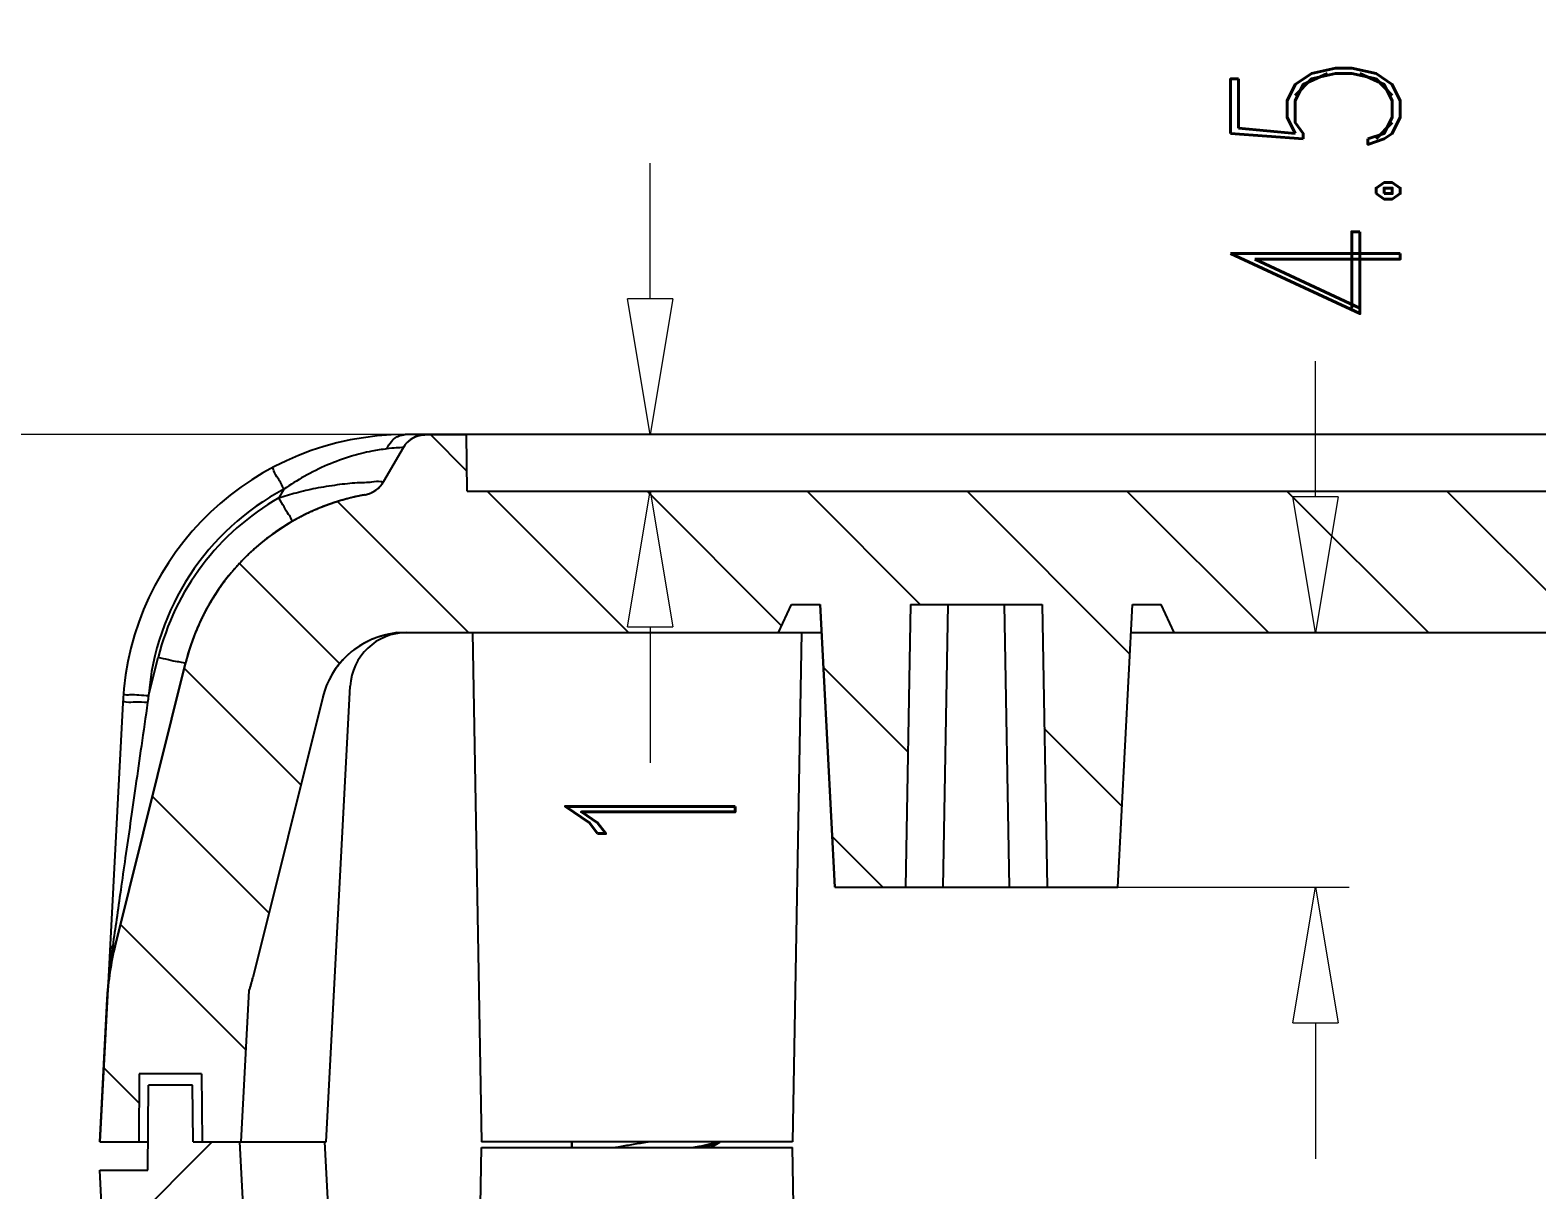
# Model space of a CAD drawing. Header units: millimetres. Extents: x 3537 to 3861, y 1181 to 1410.
# Drawn here: x 3581.55 to 3608.19, y 1216.26 to 1236.76 of the extents above; entities that cross this region are included whole.
import ezdxf

# ---------------------------------------------------------------- set-up
doc = ezdxf.new("R2010")
doc.units = ezdxf.units.MM
doc.layers.add('dim', color=82, linetype='Continuous', lineweight=9)
doc.styles.add('ROMAND', font='romand.shx', dxfattribs={"width": 0.75, "bigfont": 'gbcbig.shx'})
doc.dimstyles.new('YanXiu', dxfattribs={"dimtxt": 2.5, "dimasz": 2.2, "dimexe": 1, "dimexo": 0, "dimgap": 0.66, "dimtad": 0, "dimzin": 9, "dimdsep": 46, "dimtxsty": 'ROMAND', "dimblk": 'CLOSEDBLANK', "dimcen": 0, "dimclrd": 3, "dimclre": 3, "dimclrt": 7, "dimazin": 2, "dimtfac": 1, "dimtofl": 0, "dimtmove": 0, "dimatfit": 3, "dimldrblk": 'CLOSEDBLANK', "dimfxl": 1, "dimlwd": 5, "dimlwe": 5, "dimarcsym": 0})

# ---------------------------------------------------------------- blocks, each defined once
blk = doc.blocks.new('_ClosedBlank')
at = {"color": 0, "linetype": 'ByBlock', "lineweight": -2}
for p, q in [((-1, 0.167), (0, 0)), ((-1, 0.167), (-1, -0.167)), ((0, 0), (-1, -0.167))]:
    blk.add_line(p, q, dxfattribs=at)
blk = doc.blocks.new('*D35')
at = {"layer": 'Defpoints', "color": 0}
for p in [(3589.261, 1229.607), (3589.278, 1228.607), (3592.511, 1228.607)]:
    blk.add_point(p, dxfattribs=at)
at = {"layer": 'dim', "color": 3, "lineweight": 5}
for p, q in [((3592.511, 1232.007), (3592.511, 1234.407)), ((3589.261, 1229.607), (3593.111, 1229.607)), ((3589.278, 1228.607), (3593.111, 1228.607)), ((3592.511, 1226.207), (3592.511, 1223.807))]:
    blk.add_line(p, q, dxfattribs=at)
at = {"layer": 'dim', "color": 3, "lineweight": 5, "xscale": 2.4, "yscale": 2.4, "zscale": 2.4}
for p, rotation in [((3592.511, 1229.607), 270), ((3592.511, 1228.607), 90)]:
    blk.add_blockref('_ClosedBlank', p, dxfattribs=dict(at, rotation=rotation))
at = {"layer": 'dim', "color": 7, "insert": (3592.511, 1222.939), "char_height": 3, "attachment_point": 5, "rotation": 90, "style": 'ROMAND'}
blk.add_mtext('1', dxfattribs=at)
blk = doc.blocks.new('*D36')
at = {"layer": 'Defpoints', "color": 0}
for p in [(3603.439, 1226.107), (3604.273, 1226.107), (3600.778, 1221.607)]:
    blk.add_point(p, dxfattribs=at)
at = {"layer": 'dim', "color": 3, "lineweight": 5}
for p, q in [((3604.273, 1228.507), (3604.273, 1230.907)), ((3603.439, 1226.107), (3604.872, 1226.107)), ((3600.778, 1221.607), (3604.872, 1221.607)), ((3604.273, 1219.207), (3604.273, 1216.807))]:
    blk.add_line(p, q, dxfattribs=at)
at = {"layer": 'dim', "color": 3, "lineweight": 5, "xscale": 2.4, "yscale": 2.4, "zscale": 2.4}
for p, rotation in [((3604.273, 1226.107), 270), ((3604.273, 1221.607), 90)]:
    blk.add_blockref('_ClosedBlank', p, dxfattribs=dict(at, rotation=rotation))
at = {"layer": 'dim', "color": 7, "insert": (3604.273, 1233.917), "char_height": 3, "attachment_point": 5, "rotation": 90, "style": 'ROMAND'}
blk.add_mtext('4.5', dxfattribs=at)
blk = doc.blocks.new('*D68')
at = {"layer": 'Defpoints', "color": 0}
for p in [(3588.538, 1229.607), (3578.397, 1204.107), (3588.538, 1204.107)]:
    blk.add_point(p, dxfattribs=at)
at = {"layer": 'dim', "color": 3, "lineweight": 5}
for p, q in [((3588.538, 1229.607), (3577.798, 1229.607)), ((3578.397, 1227.207), (3578.397, 1220.938)), ((3578.397, 1206.507), (3578.397, 1212.775)), ((3588.538, 1204.107), (3577.798, 1204.107))]:
    blk.add_line(p, q, dxfattribs=at)
at = {"layer": 'dim', "color": 3, "lineweight": 5, "xscale": 2.4, "yscale": 2.4, "zscale": 2.4}
for p, rotation in [((3578.397, 1229.607), 90), ((3578.397, 1204.107), 270)]:
    blk.add_blockref('_ClosedBlank', p, dxfattribs=dict(at, rotation=rotation))
at = {"layer": 'dim', "color": 7, "insert": (3578.397, 1216.857), "char_height": 3, "attachment_point": 5, "rotation": 90, "style": 'ROMAND'}
blk.add_mtext('25.5', dxfattribs=at)

msp = doc.modelspace()

# ---------------------------------------------------------------- hatches: boundary and pattern name
at = {"linetype": 'Continuous'}
h = msp.add_hatch(dxfattribs=at)
h.set_pattern_fill('DEFAULT__2', color=40, scale=2, angle=135, style=0, pattern_type=0)
h.set_pattern_definition([(135, (3259.1924, 1114.9763), (-1.414214, -1.414214), [])])
edge = h.paths.add_edge_path()
edge.add_line((3588.538, 1229.607), (3589.261, 1229.607))
edge.add_line((3589.278, 1228.607), (3589.261, 1229.607))
edge.add_line((3589.278, 1228.607), (3621.278, 1228.607))
edge.add_line((3621.278, 1226.107), (3621.278, 1228.607))
edge.add_line((3601.778, 1226.107), (3621.278, 1226.107))
edge.add_line((3601.778, 1226.107), (3601.545, 1226.607))
edge.add_line((3601.04, 1226.607), (3601.545, 1226.607))
edge.add_line((3600.778, 1221.607), (3601.04, 1226.607))
edge.add_line((3599.528, 1221.607), (3600.778, 1221.607))
edge.add_line((3599.441, 1226.607), (3599.528, 1221.607))
edge.add_line((3597.116, 1226.607), (3599.441, 1226.607))
edge.add_line((3597.116, 1226.607), (3597.028, 1221.607))
edge.add_line((3595.778, 1221.607), (3597.028, 1221.607))
edge.add_line((3595.778, 1221.607), (3595.516, 1226.607))
edge.add_line((3595.012, 1226.607), (3595.516, 1226.607))
edge.add_line((3594.778, 1226.107), (3595.012, 1226.607))
edge.add_line((3588.029, 1226.107), (3594.778, 1226.107))
edge.add_spline(control_points=[(3588.029, 1226.107), (3587.989, 1226.098), (3587.949, 1226.09), (3587.909, 1226.082)], knot_values=[0, 0, 0, 0, 1, 1, 1, 1], weights=[1, 0.999862, 0.999862, 1], degree=3, periodic=0)
edge.add_spline(control_points=[(3587.909, 1226.082), (3587.312, 1225.973), (3586.869, 1225.558), (3586.723, 1224.969)], knot_values=[0, 0, 0, 0, 1, 1, 1, 1], weights=[1, 0.893488, 0.893488, 1], degree=3, periodic=0)
edge.add_line((3586.723, 1224.969), (3585.486, 1220.003))
edge.add_spline(control_points=[(3585.422, 1219.782), (3585.446, 1219.855), (3585.468, 1219.929), (3585.486, 1220.003)], knot_values=[0, 0, 0, 0, 1, 1, 1, 1], weights=[1, 0.999508, 0.999508, 1], degree=3, periodic=0)
edge.add_line((3585.282, 1217.107), (3585.422, 1219.782))
edge.add_line((3584.589, 1217.107), (3585.282, 1217.107))
edge.add_line((3584.578, 1218.307), (3584.589, 1217.107))
edge.add_line((3584.578, 1218.307), (3583.478, 1218.307))
edge.add_line((3583.478, 1218.307), (3583.468, 1217.107))
edge.add_line((3582.778, 1217.107), (3583.468, 1217.107))
edge.add_line((3582.778, 1217.107), (3582.91, 1219.627))
edge.add_spline(control_points=[(3582.91, 1219.627), (3582.927, 1219.946), (3582.974, 1220.263), (3583.052, 1220.573)], knot_values=[0, 0, 0, 0, 1, 1, 1, 1], weights=[1, 0.99694, 0.99694, 1], degree=3, periodic=0)
edge.add_line((3584.297, 1225.573), (3583.052, 1220.573))
edge.add_spline(control_points=[(3587.46, 1228.542), (3585.868, 1228.251), (3584.688, 1227.143), (3584.297, 1225.573)], knot_values=[0, 0, 0, 0, 1, 1, 1, 1], weights=[1, 0.893488, 0.893488, 1], degree=3, periodic=0)
edge.add_spline(control_points=[(3587.46, 1228.542), (3587.607, 1228.568), (3587.729, 1228.654), (3587.803, 1228.783)], knot_values=[0, 0, 0, 0, 1, 1, 1, 1], weights=[1, 0.938387, 0.938387, 1], degree=3, periodic=0)
edge.add_line((3587.803, 1228.783), (3588.148, 1229.382))
edge.add_spline(control_points=[(3588.148, 1229.382), (3588.231, 1229.524), (3588.373, 1229.607), (3588.538, 1229.607)], knot_values=[0, 0, 0, 0, 1, 1, 1, 1], weights=[1, 0.910684, 0.910684, 1], degree=3, periodic=0)
edge = h.paths.add_edge_path()
edge.add_line((3621.278, 1226.107), (3621.278, 1228.607))
edge.add_line((3621.278, 1226.107), (3621.278, 1228.607))
edge = h.paths.add_edge_path()
edge.add_line((3654.019, 1229.607), (3653.296, 1229.607))
edge.add_spline(control_points=[(3654.408, 1229.382), (3654.326, 1229.524), (3654.183, 1229.607), (3654.019, 1229.607)], knot_values=[0, 0, 0, 0, 1, 1, 1, 1], weights=[1, 0.910684, 0.910684, 1], degree=3, periodic=0)
edge.add_line((3654.754, 1228.783), (3654.408, 1229.382))
edge.add_spline(control_points=[(3655.097, 1228.542), (3654.95, 1228.568), (3654.828, 1228.654), (3654.754, 1228.783)], knot_values=[0, 0, 0, 0, 1, 1, 1, 1], weights=[1, 0.938387, 0.938387, 1], degree=3, periodic=0)
edge.add_spline(control_points=[(3658.26, 1225.573), (3657.869, 1227.143), (3656.689, 1228.251), (3655.097, 1228.542)], knot_values=[0, 0, 0, 0, 1, 1, 1, 1], weights=[1, 0.893488, 0.893488, 1], degree=3, periodic=0)
edge.add_line((3659.505, 1220.573), (3658.26, 1225.573))
edge.add_spline(control_points=[(3659.646, 1219.627), (3659.63, 1219.946), (3659.582, 1220.263), (3659.505, 1220.573)], knot_values=[0, 0, 0, 0, 1, 1, 1, 1], weights=[1, 0.99694, 0.99694, 1], degree=3, periodic=0)
edge.add_line((3659.778, 1217.107), (3659.646, 1219.627))
edge.add_line((3659.778, 1217.107), (3659.089, 1217.107))
edge.add_line((3659.078, 1218.307), (3659.089, 1217.107))
edge.add_line((3659.078, 1218.307), (3657.978, 1218.307))
edge.add_line((3657.978, 1218.307), (3657.968, 1217.107))
edge.add_line((3657.968, 1217.107), (3657.275, 1217.107))
edge.add_line((3657.275, 1217.107), (3657.135, 1219.782))
edge.add_spline(control_points=[(3657.135, 1219.782), (3657.11, 1219.855), (3657.089, 1219.929), (3657.071, 1220.003)], knot_values=[0, 0, 0, 0, 1, 1, 1, 1], weights=[1, 0.999508, 0.999508, 1], degree=3, periodic=0)
edge.add_line((3657.071, 1220.003), (3655.834, 1224.969))
edge.add_spline(control_points=[(3655.834, 1224.969), (3655.687, 1225.558), (3655.245, 1225.973), (3654.648, 1226.082)], knot_values=[0, 0, 0, 0, 1, 1, 1, 1], weights=[1, 0.893488, 0.893488, 1], degree=3, periodic=0)
edge.add_spline(control_points=[(3654.528, 1226.107), (3654.568, 1226.098), (3654.608, 1226.09), (3654.648, 1226.082)], knot_values=[0, 0, 0, 0, 1, 1, 1, 1], weights=[1, 0.999862, 0.999862, 1], degree=3, periodic=0)
edge.add_line((3654.528, 1226.107), (3653.778, 1226.107))
edge.add_line((3653.778, 1226.107), (3653.545, 1226.607))
edge.add_line((3653.545, 1226.607), (3653.194, 1226.607))
edge.add_line((3653.028, 1217.107), (3653.194, 1226.607))
edge.add_line((3653.028, 1217.107), (3651.528, 1217.107))
edge.add_line((3651.363, 1226.607), (3651.528, 1217.107))
edge.add_line((3651.363, 1226.607), (3649.194, 1226.607))
edge.add_line((3649.194, 1226.607), (3649.028, 1217.107))
edge.add_line((3649.028, 1217.107), (3647.528, 1217.107))
edge.add_line((3647.528, 1217.107), (3647.363, 1226.607))
edge.add_line((3647.363, 1226.607), (3647.012, 1226.607))
edge.add_line((3646.778, 1226.107), (3647.012, 1226.607))
edge.add_line((3646.778, 1226.107), (3621.278, 1226.107))
edge.add_line((3621.278, 1226.107), (3621.278, 1228.607))
edge.add_line((3653.278, 1228.607), (3621.278, 1228.607))
edge.add_line((3653.278, 1228.607), (3653.296, 1229.607))
h = msp.add_hatch(dxfattribs=at)
h.set_pattern_fill('DEFAULT__1', color=40, scale=2, angle=45, style=0, pattern_type=0)
h.set_pattern_definition([(45, (3259.1924, 1114.9763), (-1.414214, 1.414214), [])])
edge = h.paths.add_edge_path()
edge.add_line((3584.428, 1217.107), (3585.256, 1217.107))
edge.add_line((3585.431, 1213.752), (3585.256, 1217.107))
edge.add_spline(control_points=[(3585.431, 1213.752), (3585.475, 1213.634), (3585.511, 1213.513), (3585.54, 1213.39)], knot_values=[0, 0, 0, 0, 1, 1, 1, 1], weights=[1, 0.998678, 0.998678, 1], degree=3, periodic=0)
edge.add_line((3586.62, 1208.744), (3585.54, 1213.39))
edge.add_spline(control_points=[(3586.62, 1208.744), (3586.767, 1208.11), (3587.236, 1207.659), (3587.875, 1207.536)], knot_values=[0, 0, 0, 0, 1, 1, 1, 1], weights=[1, 0.892482, 0.892482, 1], degree=3, periodic=0)
edge.add_spline(control_points=[(3589.528, 1206.607), (3589.088, 1207.091), (3588.517, 1207.412), (3587.875, 1207.536)], knot_values=[0, 0, 0, 0, 1, 1, 1, 1], weights=[1, 0.965849, 0.965849, 1], degree=3, periodic=0)
edge.add_line((3589.528, 1206.607), (3594.778, 1206.607))
edge.add_line((3594.778, 1206.607), (3595.012, 1206.107))
edge.add_line((3595.012, 1206.107), (3595.516, 1206.107))
edge.add_line((3595.778, 1211.107), (3595.516, 1206.107))
edge.add_line((3595.778, 1211.107), (3597.028, 1211.107))
edge.add_line((3597.116, 1206.107), (3597.028, 1211.107))
edge.add_line((3597.116, 1206.107), (3599.441, 1206.107))
edge.add_line((3599.441, 1206.107), (3599.528, 1211.107))
edge.add_line((3599.528, 1211.107), (3600.778, 1211.107))
edge.add_line((3600.778, 1211.107), (3601.04, 1206.107))
edge.add_line((3601.04, 1206.107), (3601.545, 1206.107))
edge.add_line((3601.778, 1206.607), (3601.545, 1206.107))
edge.add_line((3601.778, 1206.607), (3621.278, 1206.607))
edge.add_line((3621.278, 1204.107), (3621.278, 1206.607))
edge.add_line((3588.538, 1204.107), (3621.278, 1204.107))
edge.add_spline(control_points=[(3588.538, 1204.107), (3588.373, 1204.107), (3588.231, 1204.189), (3588.148, 1204.332)], knot_values=[0, 0, 0, 0, 1, 1, 1, 1], weights=[1, 0.910684, 0.910684, 1], degree=3, periodic=0)
edge.add_line((3587.803, 1204.93), (3588.148, 1204.332))
edge.add_spline(control_points=[(3587.803, 1204.93), (3587.729, 1205.059), (3587.607, 1205.145), (3587.46, 1205.172)], knot_values=[0, 0, 0, 0, 1, 1, 1, 1], weights=[1, 0.938387, 0.938387, 1], degree=3, periodic=0)
edge.add_spline(control_points=[(3584.282, 1208.201), (3584.654, 1206.6), (3585.844, 1205.467), (3587.46, 1205.172)], knot_values=[0, 0, 0, 0, 1, 1, 1, 1], weights=[1, 0.890642, 0.890642, 1], degree=3, periodic=0)
edge.add_line((3584.282, 1208.201), (3583.009, 1213.677))
edge.add_spline(control_points=[(3582.886, 1214.547), (3582.902, 1214.254), (3582.943, 1213.963), (3583.009, 1213.677)], knot_values=[0, 0, 0, 0, 1, 1, 1, 1], weights=[1, 0.997419, 0.997419, 1], degree=3, periodic=0)
edge.add_line((3582.886, 1214.547), (3582.778, 1216.607))
edge.add_line((3582.778, 1216.607), (3583.628, 1216.607))
edge.add_line((3583.628, 1216.607), (3583.641, 1218.107))
edge.add_line((3584.42, 1218.107), (3583.641, 1218.107))
edge.add_line((3584.428, 1217.107), (3584.42, 1218.107))
edge = h.paths.add_edge_path()
edge.add_line((3621.278, 1204.107), (3621.278, 1206.607))
edge.add_line((3621.278, 1204.107), (3621.278, 1206.607))
edge = h.paths.add_edge_path()
edge.add_line((3658.128, 1217.107), (3657.301, 1217.107))
edge.add_line((3658.128, 1217.107), (3658.137, 1218.107))
edge.add_line((3658.915, 1218.107), (3658.137, 1218.107))
edge.add_line((3658.928, 1216.607), (3658.915, 1218.107))
edge.add_line((3659.778, 1216.607), (3658.928, 1216.607))
edge.add_line((3659.67, 1214.547), (3659.778, 1216.607))
edge.add_spline(control_points=[(3659.67, 1214.547), (3659.655, 1214.254), (3659.614, 1213.963), (3659.547, 1213.677)], knot_values=[0, 0, 0, 0, 1, 1, 1, 1], weights=[1, 0.997419, 0.997419, 1], degree=3, periodic=0)
edge.add_line((3659.547, 1213.677), (3658.275, 1208.201))
edge.add_spline(control_points=[(3655.097, 1205.172), (3656.713, 1205.467), (3657.903, 1206.6), (3658.275, 1208.201)], knot_values=[0, 0, 0, 0, 1, 1, 1, 1], weights=[1, 0.890642, 0.890642, 1], degree=3, periodic=0)
edge.add_spline(control_points=[(3654.754, 1204.93), (3654.828, 1205.059), (3654.95, 1205.145), (3655.097, 1205.172)], knot_values=[0, 0, 0, 0, 1, 1, 1, 1], weights=[1, 0.938387, 0.938387, 1], degree=3, periodic=0)
edge.add_line((3654.754, 1204.93), (3654.408, 1204.332))
edge.add_spline(control_points=[(3654.019, 1204.107), (3654.183, 1204.107), (3654.326, 1204.189), (3654.408, 1204.332)], knot_values=[0, 0, 0, 0, 1, 1, 1, 1], weights=[1, 0.910684, 0.910684, 1], degree=3, periodic=0)
edge.add_line((3654.019, 1204.107), (3653.178, 1204.107))
edge.add_line((3653.178, 1204.107), (3653.178, 1204.607))
edge.add_line((3653.178, 1204.607), (3651.878, 1205.907))
edge.add_line((3651.878, 1217.007), (3651.878, 1205.907))
edge.add_line((3653.028, 1217.007), (3651.878, 1217.007))
edge.add_line((3653.028, 1217.007), (3653.219, 1206.107))
edge.add_line((3653.795, 1206.107), (3653.219, 1206.107))
edge.add_line((3654.434, 1207.477), (3653.795, 1206.107))
edge.add_spline(control_points=[(3654.434, 1207.477), (3654.516, 1207.5), (3654.598, 1207.52), (3654.682, 1207.536)], knot_values=[0, 0, 0, 0, 1, 1, 1, 1], weights=[1, 0.9994, 0.9994, 1], degree=3, periodic=0)
edge.add_spline(control_points=[(3654.682, 1207.536), (3655.321, 1207.659), (3655.79, 1208.11), (3655.937, 1208.744)], knot_values=[0, 0, 0, 0, 1, 1, 1, 1], weights=[1, 0.892482, 0.892482, 1], degree=3, periodic=0)
edge.add_line((3657.017, 1213.39), (3655.937, 1208.744))
edge.add_spline(control_points=[(3657.125, 1213.752), (3657.082, 1213.634), (3657.045, 1213.513), (3657.017, 1213.39)], knot_values=[0, 0, 0, 0, 1, 1, 1, 1], weights=[1, 0.998678, 0.998678, 1], degree=3, periodic=0)
edge.add_line((3657.125, 1213.752), (3657.301, 1217.107))
edge = h.paths.add_edge_path()
edge.add_line((3647.378, 1204.107), (3621.278, 1204.107))
edge.add_line((3621.278, 1204.107), (3621.278, 1206.607))
edge.add_line((3646.528, 1206.607), (3621.278, 1206.607))
edge.add_line((3646.762, 1206.107), (3646.528, 1206.607))
edge.add_line((3647.338, 1206.107), (3646.762, 1206.107))
edge.add_line((3647.528, 1217.007), (3647.338, 1206.107))
edge.add_line((3648.678, 1217.007), (3647.528, 1217.007))
edge.add_line((3648.678, 1217.007), (3648.678, 1205.907))
edge.add_line((3647.378, 1204.607), (3648.678, 1205.907))
edge.add_line((3647.378, 1204.107), (3647.378, 1204.607))

# ---------------------------------------------------------------- linework, layer by layer
at = {"color": 7, "linetype": 'Continuous'}
for p, q in [((3654.378, 1229.607), (3588.178, 1229.607)), ((3588.538, 1229.607), (3589.261, 1229.607)), ((3589.278, 1228.607), (3589.261, 1229.607)), ((3589.278, 1228.607), (3589.261, 1229.607)), ((3587.803, 1228.783), (3588.148, 1229.382)), ((3587.803, 1228.783), (3588.148, 1229.382)), ((3586.036, 1228.644), (3585.946, 1228.488)), ((3589.278, 1228.607), (3653.278, 1228.607)), ((3589.278, 1228.607), (3621.278, 1228.607)), ((3594.778, 1226.107), (3595.012, 1226.607)), ((3594.778, 1226.107), (3595.012, 1226.607)), ((3595.012, 1226.607), (3595.516, 1226.607)), ((3595.012, 1226.607), (3595.516, 1226.607)), ((3595.516, 1226.607), (3595.778, 1221.607)), ((3595.778, 1221.607), (3595.516, 1226.607)), ((3597.116, 1226.607), (3597.028, 1221.607)), ((3597.116, 1226.607), (3597.028, 1221.607)), ((3597.116, 1226.607), (3599.441, 1226.607)), ((3597.116, 1226.607), (3599.441, 1226.607)), ((3597.693, 1221.607), (3597.78, 1226.607)), ((3598.864, 1221.607), (3598.777, 1226.607)), ((3599.441, 1226.607), (3599.528, 1221.607)), ((3599.441, 1226.607), (3599.528, 1221.607)), ((3600.778, 1221.607), (3601.04, 1226.607)), ((3600.778, 1221.607), (3601.04, 1226.607)), ((3601.04, 1226.607), (3601.545, 1226.607)), ((3601.04, 1226.607), (3601.545, 1226.607)), ((3601.778, 1226.107), (3601.545, 1226.607)), ((3601.778, 1226.107), (3601.545, 1226.607)), ((3588.029, 1226.107), (3595.543, 1226.107)), ((3588.029, 1226.107), (3594.778, 1226.107)), ((3589.371, 1226.107), (3589.528, 1217.107)), ((3595.185, 1226.107), (3595.028, 1217.107)), ((3601.014, 1226.107), (3647.371, 1226.107)), ((3601.778, 1226.107), (3621.278, 1226.107)), ((3583.052, 1220.573), (3584.297, 1225.573)), ((3584.297, 1225.573), (3583.052, 1220.573)), ((3584.297, 1225.573), (3583.052, 1220.573)), ((3583.642, 1224.988), (3583.812, 1225.668)), ((3586.723, 1224.969), (3585.486, 1220.003)), ((3586.723, 1224.969), (3585.486, 1220.003)), ((3586.723, 1224.969), (3585.486, 1220.003)), ((3586.784, 1217.107), (3587.206, 1225.159)), ((3583.185, 1224.868), (3582.778, 1217.107)), ((3595.778, 1221.607), (3600.778, 1221.607)), ((3595.778, 1221.607), (3597.028, 1221.607)), ((3599.528, 1221.607), (3600.778, 1221.607)), ((3582.778, 1217.107), (3582.91, 1219.627)), ((3585.282, 1217.107), (3585.422, 1219.782)), ((3585.282, 1217.107), (3585.422, 1219.782)), ((3583.478, 1218.307), (3583.468, 1217.107)), ((3583.478, 1218.307), (3583.468, 1217.107)), ((3584.578, 1218.307), (3583.478, 1218.307)), ((3584.578, 1218.307), (3583.478, 1218.307)), ((3584.578, 1218.307), (3584.589, 1217.107)), ((3584.578, 1218.307), (3584.589, 1217.107)), ((3583.628, 1216.607), (3583.641, 1218.107)), ((3583.628, 1216.607), (3583.641, 1218.107)), ((3584.42, 1218.107), (3583.641, 1218.107)), ((3584.42, 1218.107), (3583.641, 1218.107)), ((3584.428, 1217.107), (3584.42, 1218.107)), ((3584.428, 1217.107), (3584.42, 1218.107)), ((3582.778, 1217.107), (3583.633, 1217.107)), ((3582.778, 1217.107), (3583.468, 1217.107)), ((3584.428, 1217.107), (3586.784, 1217.107)), ((3584.428, 1217.107), (3585.256, 1217.107)), ((3584.589, 1217.107), (3585.282, 1217.107)), ((3585.431, 1213.752), (3585.256, 1217.107)), ((3585.431, 1213.752), (3585.256, 1217.107)), ((3587.206, 1208.554), (3586.758, 1217.107)), ((3589.35, 1206.767), (3589.528, 1217.007)), ((3595.028, 1217.107), (3589.528, 1217.107)), ((3589.528, 1217.007), (3595.028, 1217.007)), ((3591.128, 1217.007), (3591.128, 1217.107)), ((3591.128, 1217.107), (3591.128, 1217.007)), ((3593.585, 1217.007), (3593.743, 1217.1)), ((3595.21, 1206.607), (3595.028, 1217.007)), ((3582.778, 1216.607), (3583.628, 1216.607)), ((3583.185, 1208.845), (3582.778, 1216.607)), ((3582.778, 1216.607), (3583.628, 1216.607)), ((3582.886, 1214.547), (3582.778, 1216.607))]:
    msp.add_line(p, q, dxfattribs=at)
for centre, radius, start, end in [((3588.178, 1224.607), 5, 90.0031, 177), ((3588.538, 1229.157), 0.45, 89.9948, 149.9974), ((3587.37, 1229.033), 0.5, 280.3463, 330), ((3587.37, 1229.033), 0.5, 280.3463, 330), ((3588.178, 1224.63), 4.55, 118.0881, 175.4863), ((3588.179, 1224.58), 4.501, 119.7435, 166.0147), ((3588.178, 1224.607), 4, 100.3463, 166.0171), ((3588.178, 1224.607), 4, 100.3463, 136.3827), ((3588.178, 1224.607), 4, 141.1756, 149.5272), ((3588.178, 1224.607), 4, 153.6074, 166.0171), ((3588.178, 1224.607), 1.5, 100.3463, 166.0171), ((3588.178, 1224.607), 1.5, 100.3463, 166.0171), ((3588.205, 1225.107), 1, 90, 177), ((3587.37, 1229.033), 3, 280.3463, 282.6803), ((3591.884, 1223.688), 8.344, 171.033, 171.8483), ((3587.904, 1219.365), 5, 166.0172, 177), ((3592.7, 1219.091), 9.805, 171.8386, 173.1745), ((3592.897, 1219.064), 10.003, 171.3191, 171.8413), ((3592.365, 1219.13), 9.468, 173.1654, 176.9927), ((3582.575, 1220.728), 3, 341.6153, 346.0171), ((3591.262, 1228.769), 11.929, 279.5818, 280.2245)]:
    msp.add_arc(centre, radius, start, end, dxfattribs=at)
for points, start_tangent, end_tangent in [([(3587.856, 1229.355), (3587.936, 1229.488), (3588.013, 1229.556)], (0.365072, 0.930979), (0.838078, 0.54555)), ([(3588.013, 1229.556), (3588.048, 1229.576), (3588.098, 1229.595)], (0.838078, 0.54555), (0.961047, 0.276386)), ([(3588.098, 1229.595), (3588.178, 1229.607)], (0.961047, 0.276386), (1, 0.00001)), ([(3588.148, 1229.382), (3588.152, 1229.388), (3588.156, 1229.394), (3588.16, 1229.4), (3588.163, 1229.406), (3588.167, 1229.412), (3588.172, 1229.417), (3588.176, 1229.423), (3588.18, 1229.429), (3588.185, 1229.435), (3588.189, 1229.441), (3588.194, 1229.446), (3588.198, 1229.452), (3588.203, 1229.457), (3588.208, 1229.463), (3588.213, 1229.468), (3588.219, 1229.473), (3588.224, 1229.479), (3588.229, 1229.484), (3588.235, 1229.489), (3588.24, 1229.494), (3588.246, 1229.499), (3588.252, 1229.503), (3588.257, 1229.508), (3588.263, 1229.513), (3588.269, 1229.517), (3588.275, 1229.522), (3588.281, 1229.526), (3588.288, 1229.53), (3588.294, 1229.535), (3588.3, 1229.539), (3588.307, 1229.542), (3588.313, 1229.546), (3588.32, 1229.55), (3588.326, 1229.554), (3588.333, 1229.557), (3588.34, 1229.56), (3588.347, 1229.564), (3588.353, 1229.567), (3588.36, 1229.57), (3588.367, 1229.573), (3588.374, 1229.576), (3588.381, 1229.578), (3588.388, 1229.581), (3588.395, 1229.583), (3588.402, 1229.586), (3588.409, 1229.588), (3588.417, 1229.59), (3588.424, 1229.592), (3588.431, 1229.594), (3588.438, 1229.595), (3588.445, 1229.597), (3588.452, 1229.598), (3588.46, 1229.6), (3588.467, 1229.601), (3588.474, 1229.602), (3588.481, 1229.603), (3588.488, 1229.604), (3588.496, 1229.605), (3588.503, 1229.605), (3588.51, 1229.606), (3588.517, 1229.606), (3588.524, 1229.606), (3588.531, 1229.607), (3588.538, 1229.607)], (0.5, 0.866025), (1, 0)), ([(3587.856, 1229.355), (3587.589, 1229.315), (3587.228, 1229.225), (3586.808, 1229.072), (3586.393, 1228.867), (3586.036, 1228.644)], (-0.994336, -0.106282), (-0.825087, -0.565006)), ([(3588.148, 1229.382), (3588.118, 1229.381), (3588.02, 1229.372), (3587.856, 1229.355)], (0.507584, 0.861602), (-0.994305, -0.106571)), ([(3586.036, 1228.644), (3585.933, 1228.834), (3585.856, 1228.97), (3585.824, 1229.018)], (-0.471828, 0.88169), (-0.882142, -0.470984)), ([(3585.946, 1228.488), (3586.249, 1228.58), (3586.598, 1228.661), (3586.983, 1228.723), (3587.331, 1228.758)], (0.946469, 0.322796), (0.998975, 0.045272)), ([(3587.331, 1228.758), (3587.591, 1228.773), (3587.748, 1228.779)], (0.998975, 0.045272), (0.981453, -0.191702)), ([(3587.46, 1228.542), (3587.466, 1228.543), (3587.473, 1228.544), (3587.479, 1228.545), (3587.486, 1228.547), (3587.492, 1228.549), (3587.499, 1228.55), (3587.505, 1228.552), (3587.511, 1228.554), (3587.518, 1228.556), (3587.524, 1228.558), (3587.531, 1228.56), (3587.537, 1228.562), (3587.543, 1228.564), (3587.55, 1228.567), (3587.556, 1228.569), (3587.562, 1228.572), (3587.569, 1228.575), (3587.575, 1228.577), (3587.581, 1228.58), (3587.587, 1228.583), (3587.593, 1228.586), (3587.599, 1228.589), (3587.606, 1228.592), (3587.612, 1228.596), (3587.618, 1228.599), (3587.623, 1228.602), (3587.629, 1228.606), (3587.635, 1228.609), (3587.641, 1228.613), (3587.647, 1228.617), (3587.652, 1228.621), (3587.658, 1228.625), (3587.664, 1228.629), (3587.669, 1228.633), (3587.675, 1228.637), (3587.68, 1228.641), (3587.686, 1228.645), (3587.691, 1228.65), (3587.696, 1228.654), (3587.701, 1228.659), (3587.706, 1228.663), (3587.711, 1228.668), (3587.716, 1228.673), (3587.721, 1228.677), (3587.726, 1228.682), (3587.731, 1228.687), (3587.736, 1228.692), (3587.74, 1228.697), (3587.745, 1228.702), (3587.749, 1228.707), (3587.753, 1228.712), (3587.758, 1228.718), (3587.762, 1228.723), (3587.766, 1228.728), (3587.77, 1228.734), (3587.774, 1228.739), (3587.778, 1228.744), (3587.782, 1228.75), (3587.786, 1228.755), (3587.789, 1228.761), (3587.793, 1228.766), (3587.796, 1228.772), (3587.8, 1228.778), (3587.803, 1228.783)], (0.98374, 0.179598), (0.5, 0.866025)), ([(3587.748, 1228.779), (3587.803, 1228.783)], (0.981453, -0.191702), (0.474284, 0.880372)), ([(3587.46, 1228.542), (3587.427, 1228.535), (3587.393, 1228.529), (3587.36, 1228.522), (3587.326, 1228.515), (3587.293, 1228.507), (3587.259, 1228.5), (3587.226, 1228.492), (3587.193, 1228.483), (3587.159, 1228.475), (3587.126, 1228.466), (3587.092, 1228.456), (3587.059, 1228.447), (3587.025, 1228.437), (3586.992, 1228.427), (3586.958, 1228.416), (3586.925, 1228.405), (3586.892, 1228.394), (3586.858, 1228.383), (3586.825, 1228.371), (3586.792, 1228.359), (3586.759, 1228.346), (3586.726, 1228.334), (3586.693, 1228.32), (3586.66, 1228.307), (3586.627, 1228.293), (3586.594, 1228.279), (3586.561, 1228.265), (3586.528, 1228.25), (3586.496, 1228.236), (3586.463, 1228.22), (3586.431, 1228.205), (3586.399, 1228.189), (3586.366, 1228.173), (3586.334, 1228.156), (3586.302, 1228.139), (3586.27, 1228.122), (3586.238, 1228.105), (3586.207, 1228.087), (3586.175, 1228.069), (3586.144, 1228.051), (3586.113, 1228.032), (3586.081, 1228.013), (3586.051, 1227.994), (3586.02, 1227.974), (3585.989, 1227.954), (3585.959, 1227.934), (3585.928, 1227.914), (3585.898, 1227.893), (3585.868, 1227.872), (3585.838, 1227.851), (3585.808, 1227.829), (3585.779, 1227.807), (3585.75, 1227.785), (3585.721, 1227.763), (3585.692, 1227.74), (3585.663, 1227.717), (3585.635, 1227.694), (3585.606, 1227.67), (3585.578, 1227.646), (3585.55, 1227.622), (3585.523, 1227.598), (3585.495, 1227.573), (3585.468, 1227.548), (3585.441, 1227.523), (3585.414, 1227.498), (3585.388, 1227.472), (3585.362, 1227.447), (3585.336, 1227.421), (3585.31, 1227.394), (3585.284, 1227.368), (3585.259, 1227.341), (3585.234, 1227.314), (3585.209, 1227.287), (3585.185, 1227.259), (3585.16, 1227.232), (3585.136, 1227.204), (3585.113, 1227.176), (3585.089, 1227.148), (3585.066, 1227.119), (3585.043, 1227.091), (3585.021, 1227.062), (3584.998, 1227.033), (3584.976, 1227.004), (3584.954, 1226.974), (3584.933, 1226.945), (3584.912, 1226.915), (3584.891, 1226.885), (3584.87, 1226.855), (3584.85, 1226.825), (3584.83, 1226.795), (3584.81, 1226.764), (3584.791, 1226.734), (3584.772, 1226.703), (3584.753, 1226.672), (3584.734, 1226.641), (3584.716, 1226.61), (3584.698, 1226.579), (3584.681, 1226.547), (3584.663, 1226.516), (3584.646, 1226.484), (3584.63, 1226.453), (3584.613, 1226.421), (3584.597, 1226.389), (3584.582, 1226.357), (3584.566, 1226.325), (3584.551, 1226.293), (3584.536, 1226.26), (3584.522, 1226.228), (3584.508, 1226.196), (3584.494, 1226.163), (3584.48, 1226.131), (3584.467, 1226.098), (3584.454, 1226.066), (3584.441, 1226.033), (3584.429, 1226), (3584.417, 1225.968), (3584.405, 1225.935), (3584.394, 1225.902), (3584.383, 1225.869), (3584.372, 1225.836), (3584.362, 1225.803), (3584.351, 1225.771), (3584.342, 1225.738), (3584.332, 1225.705), (3584.323, 1225.672), (3584.314, 1225.639), (3584.305, 1225.606), (3584.297, 1225.573)], (-0.98374, -0.179598), (-0.241632, -0.970368)), ([(3586.194, 1228.079), (3586.172, 1228.108), (3586.117, 1228.195), (3586.038, 1228.328), (3585.945, 1228.487)], (-0.868196, -0.496221), (-0.497204, 0.867634)), ([(3587.909, 1226.082), (3587.896, 1226.08), (3587.884, 1226.077), (3587.871, 1226.075), (3587.859, 1226.072), (3587.846, 1226.069), (3587.834, 1226.066), (3587.821, 1226.063), (3587.809, 1226.06), (3587.796, 1226.057), (3587.784, 1226.054), (3587.771, 1226.05), (3587.758, 1226.047), (3587.746, 1226.043), (3587.733, 1226.039), (3587.721, 1226.035), (3587.708, 1226.031), (3587.696, 1226.027), (3587.683, 1226.023), (3587.671, 1226.018), (3587.658, 1226.014), (3587.646, 1226.009), (3587.634, 1226.004), (3587.621, 1225.999), (3587.609, 1225.994), (3587.596, 1225.989), (3587.584, 1225.984), (3587.572, 1225.979), (3587.56, 1225.973), (3587.547, 1225.967), (3587.535, 1225.962), (3587.523, 1225.956), (3587.511, 1225.95), (3587.499, 1225.944), (3587.487, 1225.938), (3587.475, 1225.931), (3587.463, 1225.925), (3587.451, 1225.918), (3587.439, 1225.912), (3587.427, 1225.905), (3587.415, 1225.898), (3587.404, 1225.891), (3587.392, 1225.884), (3587.38, 1225.877), (3587.369, 1225.869), (3587.357, 1225.862), (3587.346, 1225.854), (3587.334, 1225.847), (3587.323, 1225.839), (3587.312, 1225.831), (3587.301, 1225.823), (3587.29, 1225.815), (3587.279, 1225.807), (3587.268, 1225.798), (3587.257, 1225.79), (3587.246, 1225.782), (3587.235, 1225.773), (3587.224, 1225.764), (3587.214, 1225.755), (3587.203, 1225.746), (3587.193, 1225.737), (3587.182, 1225.728), (3587.172, 1225.719), (3587.162, 1225.71), (3587.152, 1225.7), (3587.142, 1225.691), (3587.132, 1225.681), (3587.122, 1225.672), (3587.112, 1225.662), (3587.103, 1225.652), (3587.093, 1225.642), (3587.084, 1225.632), (3587.074, 1225.622), (3587.065, 1225.612), (3587.056, 1225.601), (3587.047, 1225.591), (3587.038, 1225.581), (3587.029, 1225.57), (3587.02, 1225.56), (3587.011, 1225.549), (3587.003, 1225.538), (3586.994, 1225.527), (3586.986, 1225.516), (3586.978, 1225.506), (3586.969, 1225.495), (3586.961, 1225.483), (3586.953, 1225.472), (3586.946, 1225.461), (3586.938, 1225.45), (3586.93, 1225.439), (3586.923, 1225.427), (3586.915, 1225.416), (3586.908, 1225.404), (3586.901, 1225.393), (3586.894, 1225.381), (3586.887, 1225.37), (3586.88, 1225.358), (3586.873, 1225.346), (3586.867, 1225.334), (3586.86, 1225.323), (3586.854, 1225.311), (3586.848, 1225.299), (3586.841, 1225.287), (3586.835, 1225.275), (3586.83, 1225.263), (3586.824, 1225.251), (3586.818, 1225.239), (3586.813, 1225.227), (3586.807, 1225.215), (3586.802, 1225.203), (3586.797, 1225.19), (3586.791, 1225.178), (3586.787, 1225.166), (3586.782, 1225.154), (3586.777, 1225.141), (3586.772, 1225.129), (3586.768, 1225.117), (3586.763, 1225.105), (3586.759, 1225.092), (3586.755, 1225.08), (3586.751, 1225.068), (3586.747, 1225.055), (3586.743, 1225.043), (3586.74, 1225.031), (3586.736, 1225.018), (3586.732, 1225.006), (3586.729, 1224.994), (3586.726, 1224.981), (3586.723, 1224.969)], (-0.98374, -0.179598), (-0.241632, -0.970368)), ([(3588.029, 1226.107), (3587.999, 1226.1), (3587.969, 1226.094), (3587.939, 1226.088), (3587.909, 1226.082)], (-0.97561, -0.21951), (-0.98374, -0.179598)), ([(3584.297, 1225.573), (3584.258, 1225.573), (3584.153, 1225.591), (3583.996, 1225.624), (3583.812, 1225.668)], (-0.241632, -0.970368), (-0.970523, 0.241009)), ([(3583.642, 1224.988), (3583.471, 1225), (3583.326, 1225.006), (3583.228, 1225.006), (3583.194, 1225)], (-0.996917, 0.078461), (-0.078732, -0.996896)), ([(3583.625, 1224.871), (3583.515, 1224.105), (3583.413, 1223.395), (3583.319, 1222.736), (3583.231, 1222.124), (3583.149, 1221.556), (3583.075, 1221.036), (3583.008, 1220.573)], (-0.141794, -0.989896), (-0.142392, -0.98981)), ([(3583.405, 1224.879), (3583.244, 1224.878), (3583.185, 1224.868)], (-0.998504, -0.054681), (-0.052589, -0.998616)), ([(3583.625, 1224.871), (3583.405, 1224.879)], (-0.998702, 0.050937), (-0.998504, -0.054681)), ([(3582.91, 1219.627), (3582.914, 1219.686), (3582.918, 1219.746), (3582.923, 1219.806), (3582.929, 1219.865), (3582.935, 1219.925), (3582.942, 1219.984), (3582.95, 1220.044), (3582.958, 1220.103), (3582.968, 1220.162), (3582.978, 1220.222), (3582.988, 1220.281), (3582.999, 1220.339), (3583.012, 1220.398), (3583.024, 1220.457), (3583.038, 1220.515), (3583.052, 1220.573)], (0.052336, 0.99863), (0.241632, 0.970368)), ([(3582.963, 1220.518), (3582.956, 1220.489)], (-0.385857, -0.922558), (-0.05234, -0.998629)), ([(3583.008, 1220.573), (3582.98, 1220.547), (3582.963, 1220.518)], (-0.789391, -0.613891), (-0.385857, -0.922558)), ([(3583.052, 1220.573), (3583.04, 1220.571), (3583.008, 1220.573)], (-0.241632, -0.970368), (-0.991607, 0.12929)), ([(3585.422, 1219.782), (3585.431, 1219.809), (3585.44, 1219.837), (3585.448, 1219.865), (3585.456, 1219.892), (3585.464, 1219.92), (3585.472, 1219.948), (3585.479, 1219.975), (3585.486, 1220.003)], (0.315395, 0.94896), (0.241632, 0.970368)), ([(3591.884, 1217.007), (3591.923, 1217.014), (3592.158, 1217.054), (3592.399, 1217.094), (3592.475, 1217.106)], (0.984771, 0.173855), (0.986086, 0.166236)), ([(3593.379, 1217.029), (3593.566, 1217.069), (3593.691, 1217.107)], (0.98416, 0.177284), (0.958483, 0.28515)), ([(3593.415, 1217.006), (3593.566, 1217.039), (3593.697, 1217.078), (3593.745, 1217.097)], (0.983205, 0.182506), (0.855688, 0.517491))]:
    msp.add_spline(points, degree=3, dxfattribs=dict(at, start_tangent=start_tangent, end_tangent=end_tangent))

# ---------------------------------------------------------------- dimensions: what is measured, and where the dimension line sits
at = {"layer": 'dim'}
for base, p1, p2, picture, middle in [((3604.273, 1226.107), (3600.778, 1221.607), (3603.439, 1226.107), '*D36', (3604.273, 1233.917)), ((3592.511, 1228.607), (3589.261, 1229.607), (3589.278, 1228.607), '*D35', (3592.511, 1222.939)), ((3578.397, 1204.107), (3588.538, 1229.607), (3588.538, 1204.107), '*D68', (3578.397, 1216.857))]:
    dim = msp.add_linear_dim(base=base, p1=p1, p2=p2, angle=90, dimstyle='YanXiu', override={"dimtxt": 3, "dimasz": 2.4, "dimexe": 0.5997, "dimgap": 0.5997, "dimzin": 8}, dxfattribs=at)
    dim.commit()
    dim.dimension.update_dxf_attribs({"geometry": picture, "text_midpoint": middle})

doc.saveas('drawing.dxf')
